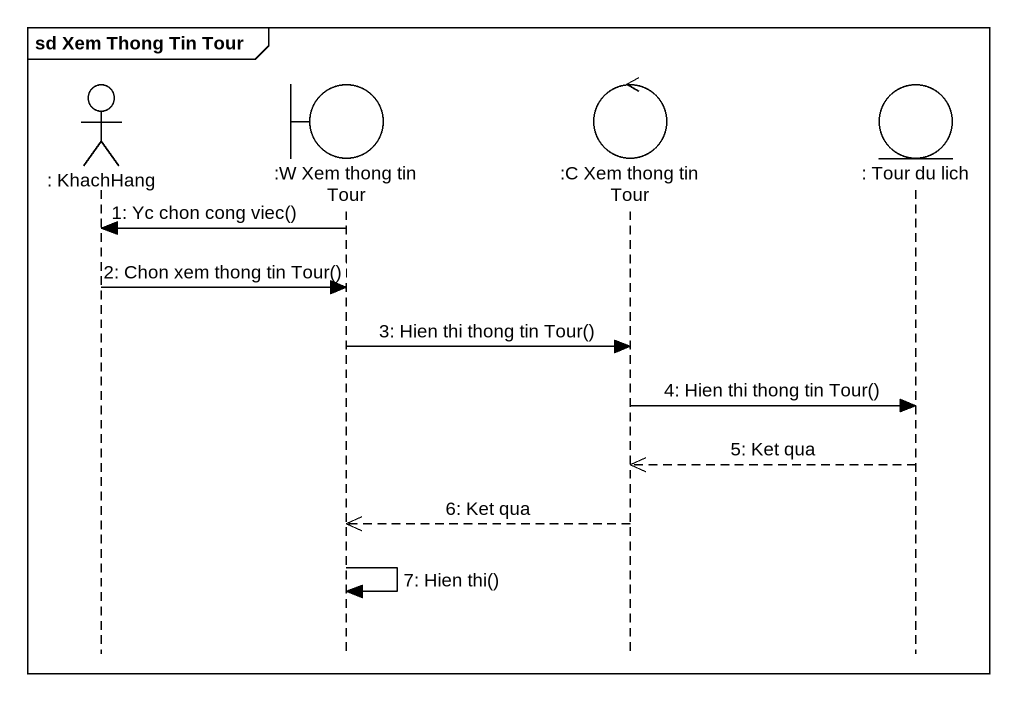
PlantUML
@startuml
mainframe sd Xem Thong Tin Tour
hide footbox
actor ": KhachHang" as KhachHang
boundary ":W Xem thong tin Tour" as W_Xem_thong_tin_Tour
control ":C Xem thong tin Tour" as C_Xem_thong_tin_Tour
entity ": Tour du lich" as Tour_du_lich

W_Xem_thong_tin_Tour -> KhachHang : 1: Yc chon cong viec()
KhachHang -> W_Xem_thong_tin_Tour : 2: Chon xem thong tin Tour()
W_Xem_thong_tin_Tour -> C_Xem_thong_tin_Tour : 3: Hien thi thong tin Tour()
C_Xem_thong_tin_Tour -> Tour_du_lich : 4: Hien thi thong tin Tour()
Tour_du_lich -->> C_Xem_thong_tin_Tour : 5: Ket qua
C_Xem_thong_tin_Tour -->> W_Xem_thong_tin_Tour : 6: Ket qua
W_Xem_thong_tin_Tour -> W_Xem_thong_tin_Tour : 7: Hien thi()
@enduml
